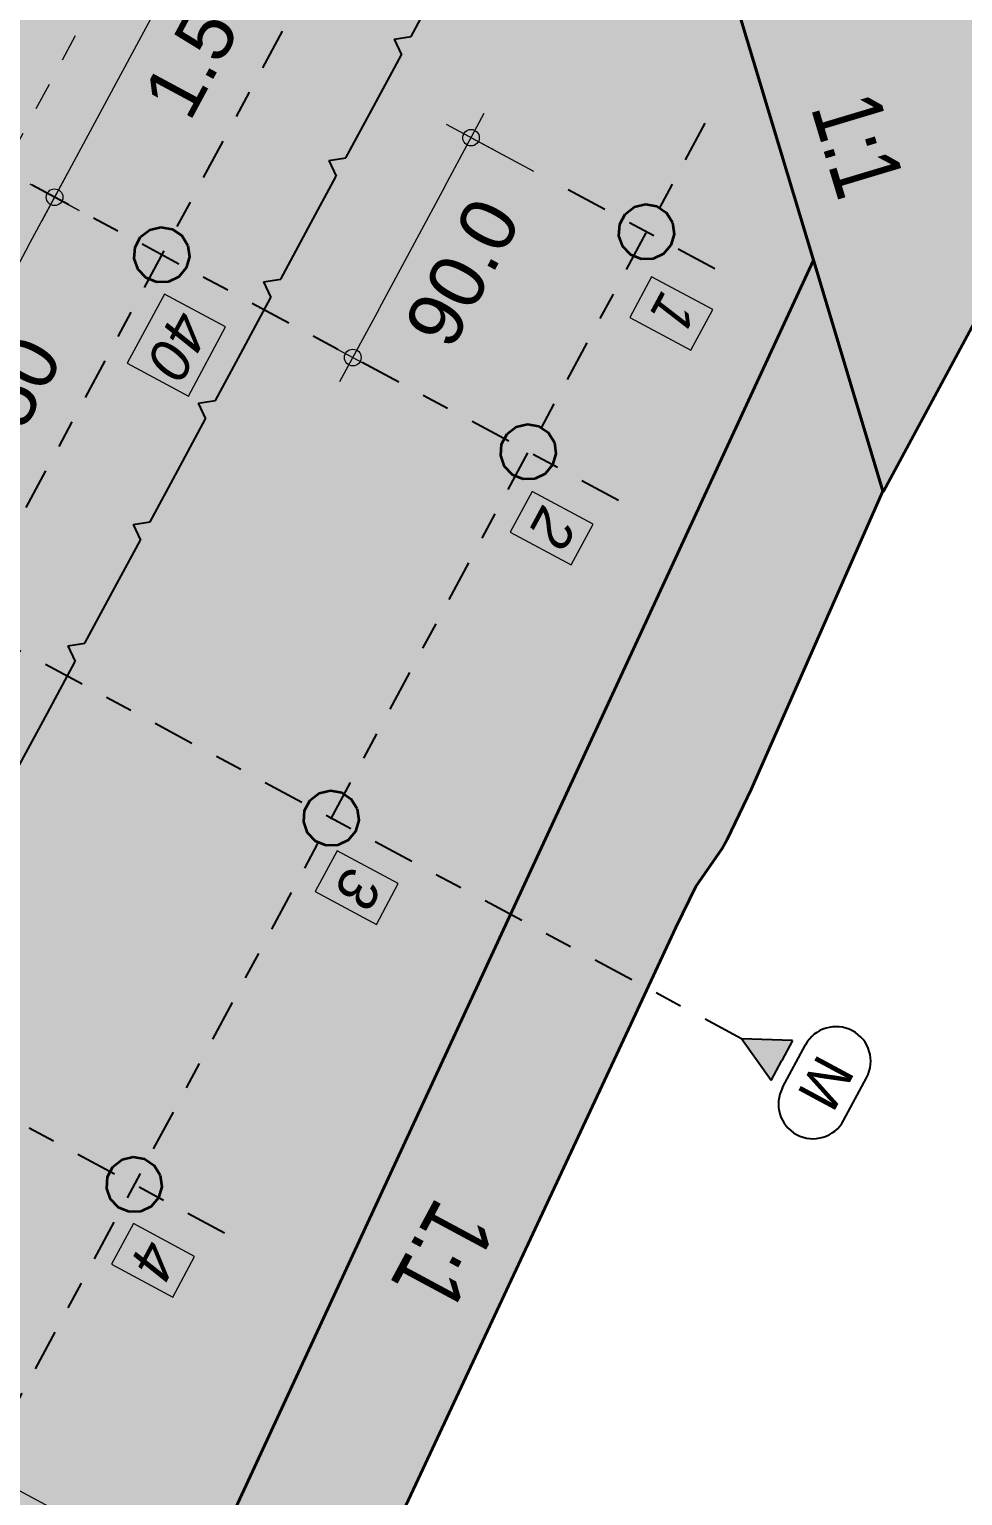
# Model space of a CAD drawing. Header units: metres. Extents: x 2711799 to 2711985, y 1236908 to 1237087.
# Drawn here: x 2711848.06 to 2711851.43, y 1236974.18 to 1236979.46 of the extents above; entities that cross this region are included whole.
import ezdxf

# ---------------------------------------------------------------- set-up
doc = ezdxf.new("R2010")
doc.units = ezdxf.units.M
doc.header["$PDMODE"] = 2
doc.header["$PDSIZE"] = -2
for name, pattern in [('ALL_S17', [0.0005, 0, -0.0005]), ('AUSGEZOGEN', [0]), ('PUNKT2_S9', [0.35, 0.15, -0.1, 0, -0.1])]:
    doc.linetypes.add(name, pattern=pattern)
for name, color, linetype, lineweight in [('XR$10$Bauteilachse', 7, 'PUNKT2_S9', 25), ('XR$10$Beton Ansicht', 7, 'AUSGEZOGEN', 35), ('XR$10$Betonierfugen', 7, 'AUSGEZOGEN', 25), ('XR$10$Fuellflaeche', 7, 'AUSGEZOGEN', 25), ('XR$10$STANDARD_1', 7, 'AUSGEZOGEN', 13), ('XR$10$Text Decke', 7, 'AUSGEZOGEN', 18), ('XR$10$Vermassung Aushub Ebenen', 7, 'AUSGEZOGEN', 25), ('XR$10$Vermassung Decke', 7, 'AUSGEZOGEN', 18), ('XR$10$Wand Beton bewehrt', 7, 'AUSGEZOGEN', 50), ('XR$11$Decke', 7, 'AUSGEZOGEN', 35)]:
    doc.layers.add(name, color=color, linetype=linetype, lineweight=lineweight)
doc.styles.add('ARIAL', font='arial.ttf')
doc.dimstyles.new('DIMSTYLE_4', dxfattribs={"dimtxt": 0.2, "dimasz": 0.2, "dimexe": 0, "dimexo": 0, "dimgap": 0.1, "dimtad": 2, "dimdec": 1, "dimlfac": 100, "dimrnd": 0.5, "dimzin": 4, "dimdsep": 46, "dimtxsty": 'ARIAL', "dimblk1": 'ALL_ML_KREIS', "dimblk2": 'ALL_ML_KREIS', "dimsah": 1, "dimcen": 0, "dimclrd": 7, "dimclre": 7, "dimclrt": 7, "dimadec": 0, "dimazin": 0, "dimtfac": 1, "dimtdec": 0, "dimtix": 1, "dimtmove": 2, "dimatfit": 3, "dimfxl": 0, "dimtzin": 0, "dimlwd": 0, "dimlwe": 18, "dimarcsym": 0})
doc.dimstyles.new('DIMSTYLE_6', dxfattribs={"dimtxt": 0.2, "dimasz": 0.2, "dimexe": 0, "dimexo": 0, "dimgap": 0.1, "dimtad": 2, "dimrnd": 0.005, "dimzin": 4, "dimdsep": 46, "dimtxsty": 'ARIAL', "dimblk1": 'ALL_ML_KREIS', "dimblk2": 'ALL_ML_KREIS', "dimsah": 1, "dimcen": 0, "dimclrd": 7, "dimclre": 7, "dimclrt": 7, "dimadec": 0, "dimazin": 0, "dimtfac": 1, "dimtdec": 0, "dimtix": 1, "dimtmove": 2, "dimatfit": 3, "dimfxl": 0, "dimtzin": 0, "dimlwd": 0, "dimlwe": 18, "dimarcsym": 0})

# ---------------------------------------------------------------- blocks, each defined once
blk = doc.blocks.new('MUSTERELEMENT_26')
at = {"layer": 'XR$10$Betonierfugen', "color": 7, "linetype": 'AUSGEZOGEN', "lineweight": 25, "transparency": 33554687}
for p, q in [((73.2137, -50.7725), (73.0025, -50.7725)), ((73.2509, -50.8225), (73.2137, -50.7725)), ((73.2509, -50.8225), (73.2882, -50.7725)), ((73.4993, -50.7725), (73.2882, -50.7725)), ((73.7105, -50.7725), (73.4993, -50.7725)), ((73.7477, -50.8225), (73.7105, -50.7725)), ((73.7477, -50.8225), (73.785, -50.7725)), ((73.9961, -50.7725), (73.785, -50.7725)), ((74.2073, -50.7725), (73.9961, -50.7725)), ((74.2446, -50.8225), (74.2073, -50.7725)), ((74.2446, -50.8225), (74.2818, -50.7725)), ((74.493, -50.7725), (74.2818, -50.7725)), ((74.7041, -50.7725), (74.493, -50.7725)), ((74.7414, -50.8225), (74.7041, -50.7725)), ((74.7414, -50.8225), (74.7786, -50.7725)), ((74.9898, -50.7725), (74.7786, -50.7725)), ((75.2009, -50.7725), (74.9898, -50.7725)), ((75.2382, -50.8225), (75.2009, -50.7725)), ((75.2382, -50.8225), (75.2755, -50.7725)), ((75.4866, -50.7725), (75.2755, -50.7725)), ((75.6977, -50.7725), (75.4866, -50.7725)), ((75.735, -50.8225), (75.6977, -50.7725)), ((75.735, -50.8225), (75.7723, -50.7725)), ((75.9834, -50.7725), (75.7723, -50.7725)), ((76.1946, -50.7725), (75.9834, -50.7725))]:
    blk.add_line(p, q, dxfattribs=at)
blk = doc.blocks.new('ALL_ML_KREIS')
at = {"color": 0, "linetype": 'ByBlock', "lineweight": -2}
for p, q in [((0, -0.5), (0, 0.5)), ((-1, 0), (0.5, 0))]:
    blk.add_line(p, q, dxfattribs=at)
blk.add_circle((0, 0), 0.15, dxfattribs=at)
blk = doc.blocks.new('*D1579')
at = {"layer": 'DEFPOINTS', "color": 0, "transparency": 16777216}
for p in [(2711848.8625, 1236980.1796), (2711848.1521, 1236978.8585), (2711848.1521, 1236978.8585)]:
    blk.add_point(p, dxfattribs=at)
at = {"layer": 'XR$10$Vermassung Decke', "color": 7, "lineweight": 0, "transparency": 16777216}
blk.add_line((2711848.7678, 1236980.0035), (2711848.2469, 1236979.0346), dxfattribs=at)
at = {"layer": 'XR$10$Vermassung Decke', "color": 7, "lineweight": 0, "transparency": 16777216, "xscale": 0.2, "yscale": 0.2, "zscale": 0.2}
for p, rotation in [((2711848.8625, 1236980.1796), 61.73568339642876), ((2711848.1521, 1236978.8585), 241.7356833964287)]:
    blk.add_blockref('ALL_ML_KREIS', p, dxfattribs=dict(at, rotation=rotation))
at = {"layer": 'XR$10$Vermassung Decke', "color": 7, "lineweight": 18, "transparency": 16777216, "insert": (2711848.6806, 1236979.4119), "char_height": 0.2, "width": 0.666667, "attachment_point": 5, "rotation": 61.7357, "style": 'ARIAL'}
blk.add_mtext('1.50', dxfattribs=at)
blk = doc.blocks.new('*D1580')
at = {"layer": 'DEFPOINTS', "color": 0, "transparency": 16777216}
for p in [(2711848.1521, 1236978.8585), (2711847.4418, 1236977.5373), (2711847.4418, 1236977.5373)]:
    blk.add_point(p, dxfattribs=at)
at = {"layer": 'XR$10$Vermassung Decke', "color": 7, "lineweight": 0, "transparency": 16777216}
blk.add_line((2711848.0574, 1236978.6823), (2711847.5365, 1236977.7135), dxfattribs=at)
at = {"layer": 'XR$10$Vermassung Decke', "color": 7, "lineweight": 0, "transparency": 16777216, "xscale": 0.2, "yscale": 0.2, "zscale": 0.2}
for p, rotation in [((2711848.1521, 1236978.8585), 61.73568339642876), ((2711847.4418, 1236977.5373), 241.7356833964287)]:
    blk.add_blockref('ALL_ML_KREIS', p, dxfattribs=dict(at, rotation=rotation))
at = {"layer": 'XR$10$Vermassung Decke', "color": 7, "lineweight": 18, "transparency": 16777216, "insert": (2711847.9703, 1236978.0907), "char_height": 0.2, "width": 0.666667, "attachment_point": 5, "rotation": 61.7357, "style": 'ARIAL'}
blk.add_mtext('1.50', dxfattribs=at)
blk = doc.blocks.new('*D1586')
at = {"layer": 'DEFPOINTS', "color": 0, "transparency": 16777216}
for p in [(2711849.8801, 1236978.9513), (2711849.2271, 1236978.2805), (2711849.2271, 1236978.2805)]:
    blk.add_point(p, dxfattribs=at)
at = {"layer": 'XR$10$Vermassung Decke', "color": 7, "lineweight": 18, "transparency": 16777216}
blk.add_line((2711849.8801, 1236978.9513), (2711849.6533, 1236979.0732), dxfattribs=at)
at = {"layer": 'XR$10$Vermassung Decke', "color": 7, "lineweight": 0, "transparency": 16777216}
blk.add_line((2711849.5586, 1236978.897), (2711849.3218, 1236978.4567), dxfattribs=at)
at = {"layer": 'XR$10$Vermassung Decke', "color": 7, "lineweight": 0, "transparency": 16777216, "xscale": 0.2, "yscale": 0.2, "zscale": 0.2}
for p, rotation in [((2711849.6533, 1236979.0732), 61.73568339642876), ((2711849.2271, 1236978.2805), 241.7356833964287)]:
    blk.add_blockref('ALL_ML_KREIS', p, dxfattribs=dict(at, rotation=rotation))
at = {"layer": 'XR$10$Vermassung Decke', "color": 7, "lineweight": 18, "transparency": 16777216, "insert": (2711849.6228, 1236978.5869), "char_height": 0.2, "width": 0.666667, "attachment_point": 5, "rotation": 61.7357, "style": 'ARIAL'}
blk.add_mtext('90.0', dxfattribs=at)
blk = doc.blocks.new('*D1525')
at = {"layer": 'DEFPOINTS', "color": 0, "transparency": 16777216}
for p in [(2711843.3257, 1236976.7216), (2711848.7243, 1236973.8191), (2711848.3667, 1236973.1542)]:
    blk.add_point(p, dxfattribs=at)
at = {"layer": 'XR$10$Vermassung Decke', "color": 7, "lineweight": 0, "transparency": 16777216}
blk.add_line((2711843.5019, 1236976.6269), (2711848.5481, 1236973.9138), dxfattribs=at)
at = {"layer": 'XR$10$Vermassung Decke', "color": 7, "lineweight": 18, "transparency": 16777216}
blk.add_line((2711848.3667, 1236973.1542), (2711848.7243, 1236973.8191), dxfattribs=at)
at = {"layer": 'XR$10$Vermassung Decke', "color": 7, "lineweight": 0, "transparency": 16777216, "xscale": 0.2, "yscale": 0.2, "zscale": 0.2}
for p, rotation in [((2711843.3257, 1236976.7216), 151.7356834027459), ((2711848.7243, 1236973.8191), 331.7356834027458)]:
    blk.add_blockref('ALL_ML_KREIS', p, dxfattribs=dict(at, rotation=rotation))
at = {"layer": 'XR$10$Vermassung Decke', "color": 7, "lineweight": 18, "transparency": 16777216, "insert": (2711845.9562, 1236975.5395), "char_height": 0.2, "width": 0.666667, "attachment_point": 5, "rotation": 331.7357, "style": 'ARIAL'}
blk.add_mtext('6.13', dxfattribs=at)

msp = doc.modelspace()

# ---------------------------------------------------------------- hatches: boundary and pattern name
at = {"layer": 'XR$10$Fuellflaeche', "transparency": 33554687}
msp.add_hatch(color=1, dxfattribs=at).paths.add_polyline_path([(2711850.629, 1236975.8238), (2711850.7351, 1236975.6736), (2711850.8128, 1236975.8181)])
at = {"layer": 'XR$10$Wand Beton bewehrt', "linetype": 'AUSGEZOGEN', "lineweight": 35, "transparency": 33554687}
for color, points in [(94, [(2711850.347, 1236978.6541), (2711850.3738, 1236978.6858), (2711850.3855, 1236978.7257), (2711850.3799, 1236978.7669), (2711850.358, 1236978.8023), (2711850.3236, 1236978.8257), (2711850.2827, 1236978.8331), (2711850.2423, 1236978.8233), (2711850.2094, 1236978.7978), (2711850.1898, 1236978.7612), (2711850.1867, 1236978.7197), (2711850.2007, 1236978.6806), (2711850.2294, 1236978.6505), (2711850.2679, 1236978.6348), (2711850.3095, 1236978.636)]), (94, [(2711848.5996, 1236978.5717), (2711848.6265, 1236978.6034), (2711848.6381, 1236978.6434), (2711848.6325, 1236978.6846), (2711848.6107, 1236978.7199), (2711848.5763, 1236978.7433), (2711848.5354, 1236978.7507), (2711848.495, 1236978.7409), (2711848.4621, 1236978.7154), (2711848.4424, 1236978.6788), (2711848.4393, 1236978.6373), (2711848.4534, 1236978.5982), (2711848.4821, 1236978.5681), (2711848.5206, 1236978.5524), (2711848.5622, 1236978.5537)]), (94, [(2711849.9208, 1236977.8614), (2711849.9476, 1236977.8931), (2711849.9593, 1236977.933), (2711849.9537, 1236977.9743), (2711849.9318, 1236978.0096), (2711849.8975, 1236978.033), (2711849.8565, 1236978.0404), (2711849.8161, 1236978.0306), (2711849.7833, 1236978.0051), (2711849.7636, 1236977.9685), (2711849.7605, 1236977.927), (2711849.7745, 1236977.8879), (2711849.8033, 1236977.8578), (2711849.8417, 1236977.8421), (2711849.8833, 1236977.8433)]), (30, [(2711849.2105, 1236976.5402), (2711849.2373, 1236976.572), (2711849.249, 1236976.6119), (2711849.2434, 1236976.6531), (2711849.2215, 1236976.6885), (2711849.1871, 1236976.7119), (2711849.1462, 1236976.7193), (2711849.1058, 1236976.7094), (2711849.0729, 1236976.684), (2711849.0533, 1236976.6473), (2711849.0502, 1236976.6059), (2711849.0642, 1236976.5667), (2711849.093, 1236976.5367), (2711849.1314, 1236976.5209), (2711849.173, 1236976.5222)]), (94, [(2711848.5001, 1236975.2191), (2711848.527, 1236975.2508), (2711848.5387, 1236975.2907), (2711848.5331, 1236975.3319), (2711848.5112, 1236975.3673), (2711848.4768, 1236975.3907), (2711848.4359, 1236975.3981), (2711848.3955, 1236975.3882), (2711848.3626, 1236975.3628), (2711848.3429, 1236975.3262), (2711848.3399, 1236975.2847), (2711848.3539, 1236975.2456), (2711848.3826, 1236975.2155), (2711848.4211, 1236975.1998), (2711848.4627, 1236975.201)])]:
    msp.add_hatch(color=color, dxfattribs=at).paths.add_polyline_path(points)
at = {"layer": 'XR$11$Decke', "lineweight": 25, "transparency": 33554687}
for color, points in [(31, [(2711850.4926, 1236979.9462), (2711851.1392, 1236977.7959), (2711853.9292, 1236982.9903), (2711853.486, 1236984.4709), (2711855.9363, 1236989.0284), (2711855.8548, 1236989.299), (2711857.9133, 1236993.1278), (2711857.6689, 1236993.9404), (2711858.4497, 1236995.3926), (2711858.1102, 1236995.2891), (2711850.2911, 1236980.7458), (2711850.8073, 1236980.5315)]), (131, [(2711857.2287, 1236993.6495), (2711853.2103, 1236995.3193), (2711846.2767, 1236982.423), (2711846.3666, 1236982.3776), (2711840.5579, 1236971.5735), (2711845.5275, 1236968.2252), (2711846.0526, 1236969.3243), (2711848.2535, 1236972.9435), (2711850.8974, 1236978.5999), (2711850.4926, 1236979.9462), (2711850.8073, 1236980.5315), (2711850.2911, 1236980.7458)]), (31, [(2711848.8482, 1236972.9211), (2711848.8544, 1236972.9352), (2711850.2374, 1236975.8944), (2711850.3922, 1236976.2247), (2711850.4643, 1236976.3733), (2711850.5587, 1236976.5104), (2711850.577, 1236976.5423), (2711850.6633, 1236976.7232), (2711851.1382, 1236977.7992), (2711850.8974, 1236978.5999), (2711848.2535, 1236972.9435), (2711848.7345, 1236972.6846), (2711848.8071, 1236972.8416)])]:
    msp.add_hatch(color=color, dxfattribs=at).paths.add_polyline_path(points)

# ---------------------------------------------------------------- linework, layer by layer
at = {"layer": 'XR$10$Bauteilachse', "transparency": 33554687}
for p, q in [((2711856.2172, 1236992.9333, 640.05), (2711843.157, 1236968.6416, 640.05)), ((2711850.1855, 1236977.7653, 640.05), (2711845.535, 1236980.2656, 640.05)), ((2711850.4968, 1236979.126, 640.05), (2711844.4781, 1236967.9313, 640.05)), ((2711850.5324, 1236978.6006, 640.05), (2711850.0039, 1236978.8847, 640.05)), ((2711848.7648, 1236975.123, 640.05), (2711844.1144, 1236977.6232, 640.05))]:
    msp.add_line(p, q, dxfattribs=at)
at = {"layer": 'XR$10$Beton Ansicht', "transparency": 33554687}
for p, q in [((2711853.9292, 1236982.9903, 640.05), (2711851.1392, 1236977.7959, 640.05)), ((2711850.8879, 1236978.6315, 640.05), (2711850.4926, 1236979.9462, 640.05)), ((2711850.4926, 1236979.9462, 640.05), (2711850.8879, 1236978.6315, 640.05)), ((2711850.1898, 1236978.7612, 640.05), (2711850.2094, 1236978.7978, 640.05)), ((2711850.2094, 1236978.7978, 640.05), (2711850.2423, 1236978.8233, 640.05)), ((2711850.2423, 1236978.8233, 640.05), (2711850.2827, 1236978.8331, 640.05)), ((2711850.2827, 1236978.8331, 640.05), (2711850.3236, 1236978.8257, 640.05)), ((2711850.3236, 1236978.8257, 640.05), (2711850.358, 1236978.8023, 640.05)), ((2711850.358, 1236978.8023, 640.05), (2711850.3799, 1236978.7669, 640.05)), ((2711848.4621, 1236978.7154, 640.05), (2711848.495, 1236978.7409, 640.05)), ((2711848.495, 1236978.7409, 640.05), (2711848.5354, 1236978.7507, 640.05)), ((2711848.5354, 1236978.7507, 640.05), (2711848.5763, 1236978.7433, 640.05)), ((2711848.5763, 1236978.7433, 640.05), (2711848.6107, 1236978.7199, 640.05)), ((2711850.1867, 1236978.7197, 640.05), (2711850.1898, 1236978.7612, 640.05)), ((2711850.3799, 1236978.7669, 640.05), (2711850.3855, 1236978.7257, 640.05)), ((2711848.4424, 1236978.6788, 640.05), (2711848.4621, 1236978.7154, 640.05)), ((2711848.6107, 1236978.7199, 640.05), (2711848.6325, 1236978.6846, 640.05)), ((2711850.2007, 1236978.6806, 640.05), (2711850.1867, 1236978.7197, 640.05)), ((2711850.3738, 1236978.6858, 640.05), (2711850.347, 1236978.6541, 640.05)), ((2711850.3855, 1236978.7257, 640.05), (2711850.3738, 1236978.6858, 640.05)), ((2711848.4393, 1236978.6373, 640.05), (2711848.4424, 1236978.6788, 640.05)), ((2711848.4534, 1236978.5982, 640.05), (2711848.4393, 1236978.6373, 640.05)), ((2711848.6381, 1236978.6434, 640.05), (2711848.6265, 1236978.6034, 640.05)), ((2711848.6325, 1236978.6846, 640.05), (2711848.6381, 1236978.6434, 640.05)), ((2711850.2294, 1236978.6505, 640.05), (2711850.2007, 1236978.6806, 640.05)), ((2711850.2679, 1236978.6348, 640.05), (2711850.2294, 1236978.6505, 640.05)), ((2711850.3095, 1236978.636, 640.05), (2711850.2679, 1236978.6348, 640.05)), ((2711850.347, 1236978.6541, 640.05), (2711850.3095, 1236978.636, 640.05)), ((2711848.2533, 1236972.9431, 640.05), (2711850.8879, 1236978.6315, 640.05)), ((2711850.8879, 1236978.6315, 640.05), (2711848.2533, 1236972.9431, 640.05)), ((2711848.2535, 1236972.9435, 640.05), (2711850.8879, 1236978.6315, 640.05)), ((2711850.8879, 1236978.6315, 640.05), (2711848.2535, 1236972.9435, 640.05)), ((2711848.4821, 1236978.5681, 640.05), (2711848.4534, 1236978.5982, 640.05)), ((2711848.6265, 1236978.6034, 640.05), (2711848.5996, 1236978.5717, 640.05)), ((2711850.8879, 1236978.6315, 640.05), (2711850.8974, 1236978.5999, 640.05)), ((2711850.8879, 1236978.6315, 640.05), (2711850.8879, 1236978.6315, 640.05)), ((2711850.8879, 1236978.6315, 640.05), (2711850.8879, 1236978.6315, 640.05)), ((2711850.8974, 1236978.5999, 640.05), (2711850.8879, 1236978.6315, 640.05)), ((2711850.8974, 1236978.5999, 640.05), (2711851.1382, 1236977.7992, 640.05)), ((2711851.1382, 1236977.7992, 640.05), (2711850.8974, 1236978.5999, 640.05)), ((2711848.5206, 1236978.5524, 640.05), (2711848.4821, 1236978.5681, 640.05)), ((2711848.5622, 1236978.5537, 640.05), (2711848.5206, 1236978.5524, 640.05)), ((2711848.5996, 1236978.5717, 640.05), (2711848.5622, 1236978.5537, 640.05)), ((2711849.7636, 1236977.9685, 640.05), (2711849.7833, 1236978.0051, 640.05)), ((2711849.7833, 1236978.0051, 640.05), (2711849.8161, 1236978.0306, 640.05)), ((2711849.8161, 1236978.0306, 640.05), (2711849.8565, 1236978.0404, 640.05)), ((2711849.8565, 1236978.0404, 640.05), (2711849.8975, 1236978.033, 640.05)), ((2711849.8975, 1236978.033, 640.05), (2711849.9318, 1236978.0096, 640.05)), ((2711849.9318, 1236978.0096, 640.05), (2711849.9537, 1236977.9743, 640.05)), ((2711849.7605, 1236977.927, 640.05), (2711849.7636, 1236977.9685, 640.05)), ((2711849.9537, 1236977.9743, 640.05), (2711849.9593, 1236977.933, 640.05)), ((2711849.7745, 1236977.8879, 640.05), (2711849.7605, 1236977.927, 640.05)), ((2711849.9476, 1236977.8931, 640.05), (2711849.9208, 1236977.8614, 640.05)), ((2711849.9593, 1236977.933, 640.05), (2711849.9476, 1236977.8931, 640.05)), ((2711849.8033, 1236977.8578, 640.05), (2711849.7745, 1236977.8879, 640.05)), ((2711849.8417, 1236977.8421, 640.05), (2711849.8033, 1236977.8578, 640.05)), ((2711849.8833, 1236977.8433, 640.05), (2711849.8417, 1236977.8421, 640.05)), ((2711849.9208, 1236977.8614, 640.05), (2711849.8833, 1236977.8433, 640.05)), ((2711851.1382, 1236977.7992, 640.05), (2711850.6633, 1236976.7232, 640.05)), ((2711850.6633, 1236976.7232, 640.05), (2711851.1382, 1236977.7992, 640.05)), ((2711851.1392, 1236977.7959, 640.05), (2711851.1382, 1236977.7992, 640.05)), ((2711851.1382, 1236977.7992, 640.05), (2711851.1392, 1236977.7959, 640.05)), ((2711849.0533, 1236976.6473, 640.05), (2711849.0729, 1236976.684, 640.05)), ((2711849.0729, 1236976.684, 640.05), (2711849.1058, 1236976.7094, 640.05)), ((2711849.1058, 1236976.7094, 640.05), (2711849.1462, 1236976.7193, 640.05)), ((2711849.1462, 1236976.7193, 640.05), (2711849.1871, 1236976.7119, 640.05)), ((2711849.1871, 1236976.7119, 640.05), (2711849.2215, 1236976.6885, 640.05)), ((2711849.2215, 1236976.6885, 640.05), (2711849.2434, 1236976.6531, 640.05)), ((2711850.6633, 1236976.7232, 640.05), (2711850.577, 1236976.5423, 640.05)), ((2711850.577, 1236976.5423, 640.05), (2711850.6633, 1236976.7232, 640.05)), ((2711849.0502, 1236976.6059, 640.05), (2711849.0533, 1236976.6473, 640.05)), ((2711849.2434, 1236976.6531, 640.05), (2711849.249, 1236976.6119, 640.05)), ((2711849.0642, 1236976.5667, 640.05), (2711849.0502, 1236976.6059, 640.05)), ((2711849.2373, 1236976.572, 640.05), (2711849.2105, 1236976.5402, 640.05)), ((2711849.249, 1236976.6119, 640.05), (2711849.2373, 1236976.572, 640.05)), ((2711849.093, 1236976.5367, 640.05), (2711849.0642, 1236976.5667, 640.05)), ((2711849.1314, 1236976.5209, 640.05), (2711849.093, 1236976.5367, 640.05)), ((2711849.173, 1236976.5222, 640.05), (2711849.1314, 1236976.5209, 640.05)), ((2711849.2105, 1236976.5402, 640.05), (2711849.173, 1236976.5222, 640.05)), ((2711850.577, 1236976.5423, 640.05), (2711850.5587, 1236976.5104, 640.05)), ((2711850.5587, 1236976.5104, 640.05), (2711850.577, 1236976.5423, 640.05)), ((2711850.5587, 1236976.5104, 640.05), (2711850.4643, 1236976.3733, 640.05)), ((2711850.4643, 1236976.3733, 640.05), (2711850.5587, 1236976.5104, 640.05)), ((2711850.4643, 1236976.3733, 640.05), (2711850.3922, 1236976.2247, 640.05)), ((2711850.3922, 1236976.2247, 640.05), (2711850.4643, 1236976.3733, 640.05)), ((2711850.3922, 1236976.2247, 640.05), (2711850.2374, 1236975.8944, 640.05)), ((2711850.2374, 1236975.8944, 640.05), (2711850.3922, 1236976.2247, 640.05)), ((2711850.2374, 1236975.8944, 640.05), (2711848.8544, 1236972.9352, 640.05)), ((2711848.8544, 1236972.9352, 640.05), (2711850.2374, 1236975.8944, 640.05)), ((2711848.3429, 1236975.3262, 640.05), (2711848.3626, 1236975.3628, 640.05)), ((2711848.3626, 1236975.3628, 640.05), (2711848.3955, 1236975.3882, 640.05)), ((2711848.3955, 1236975.3882, 640.05), (2711848.4359, 1236975.3981, 640.05)), ((2711848.4359, 1236975.3981, 640.05), (2711848.4768, 1236975.3907, 640.05)), ((2711848.4768, 1236975.3907, 640.05), (2711848.5112, 1236975.3673, 640.05)), ((2711848.5112, 1236975.3673, 640.05), (2711848.5331, 1236975.3319, 640.05)), ((2711848.3399, 1236975.2847, 640.05), (2711848.3429, 1236975.3262, 640.05)), ((2711848.5331, 1236975.3319, 640.05), (2711848.5387, 1236975.2907, 640.05)), ((2711848.3539, 1236975.2456, 640.05), (2711848.3399, 1236975.2847, 640.05)), ((2711848.527, 1236975.2508, 640.05), (2711848.5001, 1236975.2191, 640.05)), ((2711848.5387, 1236975.2907, 640.05), (2711848.527, 1236975.2508, 640.05)), ((2711848.3826, 1236975.2155, 640.05), (2711848.3539, 1236975.2456, 640.05)), ((2711848.4211, 1236975.1998, 640.05), (2711848.3826, 1236975.2155, 640.05)), ((2711848.4627, 1236975.201, 640.05), (2711848.4211, 1236975.1998, 640.05)), ((2711848.5001, 1236975.2191, 640.05), (2711848.4627, 1236975.201, 640.05))]:
    msp.add_line(p, q, dxfattribs=at)
at = {"layer": 'XR$10$STANDARD_1', "color": 1, "linetype": 'ALL_S17', "lineweight": 18, "transparency": 33554687}
msp.add_line((2711843.7292, 1236971.0749, 640.05), (2711850.9651, 1236984.5334, 640.05), dxfattribs=at)
at = {"layer": 'XR$10$STANDARD_1', "color": 7, "linetype": 'AUSGEZOGEN', "lineweight": 18, "transparency": 33554687, "elevation": 0}
for points in [[(2711850.3045, 1236978.572), (2711850.2256, 1236978.4253), (2711850.4458, 1236978.3069), (2711850.5247, 1236978.4536), (2711850.3045, 1236978.572)], [(2711848.5484, 1236978.5093), (2711848.4143, 1236978.26), (2711848.6345, 1236978.1416), (2711848.7686, 1236978.3909), (2711848.5484, 1236978.5093)], [(2711849.8734, 1236977.7975), (2711849.7945, 1236977.6508), (2711850.0147, 1236977.5325), (2711850.0936, 1236977.6791), (2711849.8734, 1236977.7975)], [(2711849.1708, 1236976.5018), (2711849.0919, 1236976.3551), (2711849.3121, 1236976.2367), (2711849.391, 1236976.3834), (2711849.1708, 1236976.5018)], [(2711848.4365, 1236975.158), (2711848.3576, 1236975.0113), (2711848.5778, 1236974.8929), (2711848.6567, 1236975.0396), (2711848.4365, 1236975.158)]]:
    msp.add_lwpolyline(points, dxfattribs=at)
at = {"layer": 'XR$10$Vermassung Aushub Ebenen', "color": 1, "linetype": 'PUNKT2_S9', "lineweight": 25, "transparency": 33554687}
msp.add_line((2711850.629, 1236975.8238, 640.05), (2711844.8335, 1236978.9397, 640.05), dxfattribs=at)
at = {"layer": 'XR$10$Vermassung Aushub Ebenen', "color": 1, "lineweight": 25, "transparency": 33554687}
for p, q in [((2711850.7351, 1236975.6736, 640.05), (2711850.629, 1236975.8238, 640.05)), ((2711850.8128, 1236975.8181, 640.05), (2711850.629, 1236975.8238, 640.05)), ((2711850.8128, 1236975.8181, 640.05), (2711850.7739, 1236975.7458, 640.05)), ((2711850.7351, 1236975.6736, 640.05), (2711850.7739, 1236975.7458, 640.05))]:
    msp.add_line(p, q, dxfattribs=at)
at = {"layer": 'XR$10$Vermassung Aushub Ebenen', "color": 1, "linetype": 'AUSGEZOGEN', "lineweight": 25, "transparency": 33554687}
for p, q in [((2711850.7764, 1236975.6481, 640.05), (2711850.8591, 1236975.8019, 640.05)), ((2711850.9966, 1236975.5297, 640.05), (2711851.0793, 1236975.6835, 640.05))]:
    msp.add_line(p, q, dxfattribs=at)
for centre, start, end in [((2711850.9692, 1236975.7427, 640.05), 331.7357, 151.7357), ((2711850.8865, 1236975.5889, 640.05), 151.7357, 331.7357)]:
    msp.add_arc(centre, 0.125, start, end, dxfattribs=at)

# ---------------------------------------------------------------- block references
at = {"layer": 'XR$10$Betonierfugen', "color": 7, "linetype": 'AUSGEZOGEN', "lineweight": 25, "transparency": 33554687, "rotation": 241.7356833995579}
msp.add_blockref('MUSTERELEMENT_26', (2711928.8263, 1237019.8797, 640.05), dxfattribs=at)

# ---------------------------------------------------------------- texts
at = {"layer": 'XR$10$STANDARD_1', "color": 7, "linetype": 'AUSGEZOGEN', "lineweight": 18, "transparency": 33554687, "char_height": 0.15, "attachment_point": 7, "rotation": 241.7357, "style": 'ARIAL'}
for s, insert, width in [('\\W0.89;\\fArial|i1|b0|c0|p0;1', (2711850.3411, 1236978.5239, 640.05), 0.183611), ('\\W0.99;\\fArial|i1|b0|c0|p0;40', (2711848.585, 1236978.4613, 640.05), 0.30735), ('\\W0.98;\\fArial|i1|b0|c0|p0;2', (2711849.91, 1236977.7495, 640.05), 0.190143), ('\\W0.98;\\fArial|i1|b0|c0|p0;3', (2711849.2074, 1236976.4537, 640.05), 0.190143), ('\\W0.98;\\fArial|i1|b0|c0|p0;4', (2711848.4731, 1236975.1099, 640.05), 0.190143)]:
    msp.add_mtext(s, dxfattribs=dict(at, insert=insert, width=width))
at = {"layer": 'XR$10$Text Decke', "color": 7, "linetype": 'AUSGEZOGEN', "lineweight": 25, "transparency": 33554687, "char_height": 0.25, "width": 0.482461, "attachment_point": 7, "style": 'ARIAL'}
for insert, rotation in [((2711850.8771, 1236979.1824, 640.05), 286.7357), ((2711849.5293, 1236975.2596, 640.05), 241.7357)]:
    msp.add_mtext('\\W0.74;1:1', dxfattribs=dict(at, insert=insert, rotation=rotation))
at = {"layer": 'XR$10$Vermassung Aushub Ebenen', "color": 1, "linetype": 'AUSGEZOGEN', "lineweight": 25, "transparency": 33554687, "insert": (2711850.9075, 1236975.7758, 640.05), "char_height": 0.15, "width": 0.248681, "attachment_point": 7, "rotation": 241.7357, "style": 'ARIAL'}
msp.add_mtext('\\W0.99;M', dxfattribs=at)

# ---------------------------------------------------------------- dimensions: what is measured, and where the dimension line sits
at = {"layer": 'XR$10$Vermassung Decke', "color": 7, "lineweight": 18, "transparency": 33554687}
for base, p1, p2, angle, dimstyle, picture, middle in [((2711848.1521, 1236978.8585, 640.05), (2711848.8625, 1236980.1796, 640.05), (2711848.1521, 1236978.8585, 640.05), 241.7357, 'DIMSTYLE_6', '*D1579', (2711848.6806, 1236979.4119, 640.05)), ((2711849.2271, 1236978.2805, 640.05), (2711849.8801, 1236978.9513, 640.05), (2711849.2271, 1236978.2805, 640.05), 241.7357, 'DIMSTYLE_4', '*D1586', (2711849.6228, 1236978.5869, 640.05)), ((2711847.4418, 1236977.5373, 640.05), (2711848.1521, 1236978.8585, 640.05), (2711847.4418, 1236977.5373, 640.05), 241.7357, 'DIMSTYLE_6', '*D1580', (2711847.9703, 1236978.0907, 640.05)), ((2711848.7243, 1236973.8191, 640.05), (2711843.3257, 1236976.7216, 640.05), (2711848.3667, 1236973.1542, 640.05), 331.7357, 'DIMSTYLE_6', '*D1525', (2711845.9562, 1236975.5395, 640.05))]:
    dim = msp.add_linear_dim(base=base, p1=p1, p2=p2, angle=angle, dimstyle=dimstyle, override={"dimpost": '<>', "dimclrd": 7, "dimclre": 7, "dimclrt": 7, "dimlwd": 0, "dimlwe": 18}, dxfattribs=at)
    dim.commit()
    dim.dimension.update_dxf_attribs({"geometry": picture, "text_midpoint": middle, "dimtype": 160})

doc.saveas('drawing.dxf')
